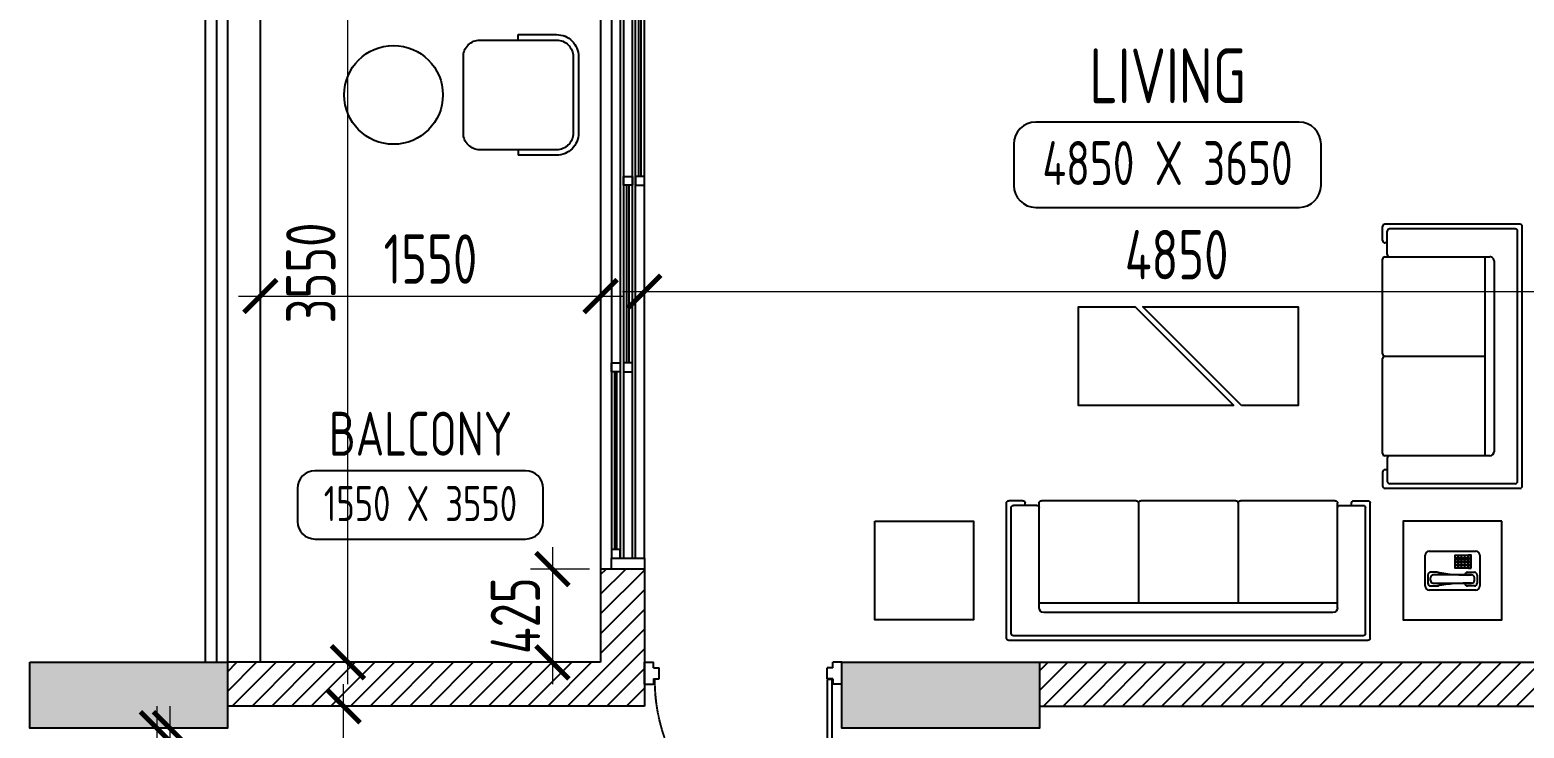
# Model space of a CAD drawing. Header units: millimetres. Extents: x -31859 to 58212, y -66440 to 17102.
# Drawn here: x -24042 to -17233, y 2850 to 6033 of the extents above; entities that cross this region are included whole.
import ezdxf
from ezdxf.enums import TextEntityAlignment as Align

# ---------------------------------------------------------------- set-up
doc = ezdxf.new("R2010")
doc.units = ezdxf.units.MM
doc.header["$LTSCALE"] = 10
doc.header["$PDMODE"] = 35
doc.header["$PDSIZE"] = 500
doc.linetypes.add('DASHED', pattern=[19.05, 12.7, -6.35])
for name, color, linetype in [('07--DIM-1', 1, 'Continuous'), ('A--BLOCKWALL-1', 9, 'Continuous'), ('A--BLOCKWALL-3', 3, 'Continuous'), ('A--DOWN', 34, 'Continuous'), ('A--FURNITURE-0', 253, 'Continuous'), ('A--GLAZING-0', 181, 'Continuous'), ('A--HANDRAIL-1', 9, 'Continuous'), ('A--HATCH-1', 8, 'Continuous'), ('A--SPACENUMBER', 2, 'Continuous'), ('A--SPACENUMBER-1', 8, 'Continuous'), ('A--SPACEREF', 3, 'Continuous'), ('A--Stucture', 9, 'Continuous'), ('A--TILING-1', 8, 'Continuous'), ('Typical floor Column Centre line$0$X-3rd Floor Column$0$A--COL250', 250, 'Continuous'), ('Typical floor Column Centre line$0$X-3rd Floor Column$0$A--CONCRETE-4', 4, 'Continuous')]:
    doc.layers.add(name, color=color, linetype=linetype)
doc.styles.add('ISO', font='isocp2.shx', dxfattribs={"width": 0.8})
doc.dimstyles.new('A-DIM-100', dxfattribs={"dimscale": 100, "dimtxt": 2.25, "dimasz": 1.5, "dimexe": 1, "dimexo": 0.5, "dimgap": 0, "dimtad": 0, "dimdec": 0, "dimzin": 12, "dimdsep": 46, "dimtxsty": 'ISO', "dimblk": 'ARCHTICK', "dimcen": 1, "dimdle": 1, "dimclrd": 8, "dimclre": 8, "dimclrt": 256, "dimadec": 0, "dimazin": 3, "dimtfac": 1, "dimtdec": 0, "dimtmove": 1, "dimatfit": 2, "dimfxl": 1, "dimtvp": 0.75, "dimtolj": 1, "dimtzin": 12, "dimlwd": 18, "dimlwe": 18, "dimarcsym": 0})

# ---------------------------------------------------------------- blocks, each defined once
blk = doc.blocks.new('SPACE')
at = {"layer": 'A--SPACENUMBER-1'}
blk.add_lwpolyline([(-600, 0), (600, 0, 0.41421356), (700, 100), (700, 288.5, 0.41421356), (600, 388.5), (-600, 388.5, 0.41421356), (-700, 288.5), (-700, 100, 0.41421356), (-600, 0, -0.05251446)], format="xyb", dxfattribs=at)
at = {"layer": 'A--SPACENUMBER', "style": 'ISO', "width": 0.8, "flags": 4}
blk.add_attdef('01', text='', height=250, dxfattribs=at).set_placement((0.455, 202.41), align=Align.MIDDLE)
at = {"layer": 'A--SPACEREF', "style": 'ISO', "width": 0.8, "flags": 4}
blk.add_attdef('S', text='', height=300, dxfattribs=at).set_placement((1.35, 474.975), align=Align.CENTER)
blk = doc.blocks.new('A$C383732B3')
for p, q in [((275, 250), (275, 275)), ((275, -250), (275, -275))]:
    blk.add_line(p, q)
blk.add_lwpolyline([(275, 275), (100, 275, 0.414214), (0, 175), (0, -175, 0.414214), (100, -275), (275, -275)], format="xyb")
blk.add_lwpolyline([(100, -250), (450, -250, 0.414214), (525, -175), (525, 175, 0.414214), (450, 250), (100, 250, 0.414214), (25, 175), (25, -175, 0.414214)], format="xyb", close=True)
blk = doc.blocks.new('A$C59C96D1E')
at = {"linetype": 'Continuous'}
for p, q in [((-2.74, 0), (2.74, 0)), ((-3.49, -9.09), (-3.49, -0.75)), ((-2.75, -0.99), (-2.75, -2.2)), ((-2.26, -1.48), (-2.26, -8.35)), ((-0.79, -0.49), (-2.25, -0.49)), ((-1.76, -0.98), (-1.28, -0.98)), ((-0.78, -8.35), (-0.78, -1.48)), ((-0.29, -2.2), (-0.29, -0.99)), ((3.49, -0.75), (3.49, -9.09)), ((-2.75, -8.84), (-2.75, -7.63)), ((-0.29, -7.63), (-0.29, -8.84)), ((2.74, -9.84), (-2.74, -9.84)), ((-0.79, -9.34), (-2.25, -9.34)), ((-1.76, -8.85), (-1.28, -8.85))]:
    blk.add_line(p, q, dxfattribs=at)
for points in [[(0.45, -5.87), (0.45, -5.37), (0.95, -5.37), (0.95, -5.87)], [(0.45, -6.47), (0.45, -5.97), (0.95, -5.97), (0.95, -6.47)], [(0.45, -7.06), (0.45, -6.56), (0.95, -6.56), (0.95, -7.06)], [(0.45, -7.66), (0.45, -7.16), (0.95, -7.16), (0.95, -7.66)], [(0.45, -8.26), (0.95, -8.26), (0.95, -7.76), (0.45, -7.76)], [(1.05, -5.87), (1.05, -5.37), (1.55, -5.37), (1.55, -5.87)], [(1.05, -6.47), (1.05, -5.97), (1.55, -5.97), (1.55, -6.47)], [(1.05, -7.06), (1.05, -6.56), (1.55, -6.56), (1.55, -7.06)], [(1.05, -7.66), (1.05, -7.16), (1.55, -7.16), (1.55, -7.66)], [(1.05, -8.26), (1.55, -8.26), (1.55, -7.76), (1.05, -7.76)], [(1.64, -5.87), (1.64, -5.37), (2.14, -5.37), (2.14, -5.87)], [(1.64, -6.47), (1.64, -5.97), (2.14, -5.97), (2.14, -6.47)], [(1.64, -7.06), (1.64, -6.56), (2.14, -6.56), (2.14, -7.06)], [(1.64, -7.66), (1.64, -7.16), (2.14, -7.16), (2.14, -7.66)], [(1.64, -8.26), (2.14, -8.26), (2.14, -7.76), (1.64, -7.76)], [(2.24, -5.87), (2.24, -5.37), (2.74, -5.37), (2.74, -5.87)], [(2.24, -6.47), (2.24, -5.97), (2.74, -5.97), (2.74, -6.47)], [(2.24, -7.06), (2.24, -6.56), (2.74, -6.56), (2.74, -7.06)], [(2.24, -7.66), (2.24, -7.16), (2.74, -7.16), (2.74, -7.66)], [(2.24, -8.26), (2.74, -8.26), (2.74, -7.76), (2.24, -7.76)]]:
    blk.add_lwpolyline(points, close=True)
for centre, radius, start, end in [((-2.74, -0.75), 0.75, 90, 180), ((2.74, -0.75), 0.75, 0, 90), ((-2.25, -0.99), 0.5, 90, 180), ((-2.25, -2.2), 0.5, 180, 270), ((-1.76, -1.48), 0.5, 90, 180), ((-1.28, -1.48), 0.5, 0, 90), ((-0.79, -0.99), 0.5, 0, 90), ((-0.79, -2.2), 0.5, 270, 0), ((-2.25, -7.63), 0.5, 90, 180), ((-0.79, -7.63), 0.5, 0, 90), ((-2.74, -9.09), 0.75, 180, 270), ((-2.25, -8.84), 0.5, 180, 270), ((-1.76, -8.35), 0.5, 180, 270), ((-1.28, -8.35), 0.5, 270, 0), ((-0.79, -8.84), 0.5, 270, 0), ((2.74, -9.09), 0.75, 270, 0)]:
    blk.add_arc(centre, radius, start, end, dxfattribs=at)
for centre, start, end in [((-30.22, -7.51), 358.28, 10.8919), ((27.18, -7.51), 169.1081, 181.72)]:
    blk.add_arc(centre, 27.97, start, end)
blk = doc.blocks.new('A$C6B576318')
at = {"layer": 'A--FURNITURE-0'}
for p, q in [((-975, 12.5), (-975, 736.3)), ((-887.5, 748.8), (-962.5, 748.8)), ((-812.5, 723.8), (-937.5, 723.8)), ((-875, 723.8), (-875, 736.3)), ((-800, 711.3), (-800, 736.3)), ((-787.5, 748.8), (-279.2, 748.8)), ((-266.7, 736.3), (-266.7, 200)), ((-254.2, 748.8), (254.2, 748.8)), ((266.7, 736.3), (266.7, 200)), ((279.2, 748.8), (787.5, 748.8)), ((800, 711.3), (800, 736.3)), ((812.5, 723.8), (937.5, 723.8)), ((875, 723.8), (875, 736.3)), ((887.5, 748.8), (962.5, 748.8)), ((975, 12.5), (975, 736.3)), ((-950, 37.5), (-950, 711.3)), ((-800, 175), (-800, 711.3)), ((800, 175), (800, 711.3)), ((950, 37.5), (950, 711.3)), ((-800, 200), (800, 200)), ((-775, 150), (775, 150)), ((-962.5, 0), (962.5, 0)), ((-937.5, 25), (937.5, 25))]:
    blk.add_line(p, q, dxfattribs=at)
for centre, radius, start, end in [((-962.5, 736.3), 12.5, 90, 180), ((-937.5, 711.3), 12.5, 90, 180), ((-887.5, 736.3), 12.5, 0, 90), ((-812.5, 711.3), 12.5, 0, 90), ((-787.5, 736.3), 12.5, 90, 180), ((-279.2, 736.3), 12.5, 0, 90), ((-254.2, 736.3), 12.5, 90, 180), ((254.2, 736.3), 12.5, 0, 90), ((279.2, 736.3), 12.5, 90, 180), ((787.5, 736.3), 12.5, 0, 90), ((812.5, 711.3), 12.5, 90, 180), ((887.5, 736.3), 12.5, 90, 180), ((937.5, 711.3), 12.5, 0, 90), ((962.5, 736.3), 12.5, 0, 90), ((-775, 175), 25, 180, 270), ((775, 175), 25, 270, 0), ((-962.5, 12.5), 12.5, 180, 270), ((-937.5, 37.5), 12.5, 180, 270), ((937.5, 37.5), 12.5, 270, 0), ((962.5, 12.5), 12.5, 270, 0)]:
    blk.add_arc(centre, radius, start, end, dxfattribs=at)
blk = doc.blocks.new('A$C64853205')
at = {"layer": 'A--FURNITURE-0'}
for p, q in [((-708.3, 12.5), (-708.3, 736.3)), ((-620.8, 748.8), (-695.8, 748.8)), ((-545.8, 723.8), (-670.8, 723.8)), ((-608.3, 723.8), (-608.3, 736.3)), ((-533.3, 711.3), (-533.3, 736.3)), ((-520.8, 748.8), (-12.5, 748.8)), ((0, 736.3), (0, 200)), ((12.5, 748.8), (520.8, 748.8)), ((533.3, 736.3), (533.3, 175)), ((545.8, 723.8), (670.8, 723.8)), ((608.3, 723.8), (608.3, 736.3)), ((620.8, 748.8), (695.8, 748.8)), ((708.3, 12.5), (708.3, 736.3)), ((-683.3, 37.5), (-683.3, 711.3)), ((-533.3, 175), (-533.3, 711.3)), ((683.3, 37.5), (683.3, 711.3)), ((-533.3, 200), (533.3, 200)), ((-508.3, 150), (508.3, 150)), ((-695.8, 0), (695.8, 0)), ((-670.8, 25), (670.8, 25))]:
    blk.add_line(p, q, dxfattribs=at)
for centre, radius, start, end in [((-695.8, 736.3), 12.5, 90, 180), ((-670.8, 711.3), 12.5, 90, 180), ((-620.8, 736.3), 12.5, 0, 90), ((-545.8, 711.3), 12.5, 0, 90), ((-520.8, 736.3), 12.5, 90, 180), ((-12.5, 736.3), 12.5, 0, 90), ((12.5, 736.3), 12.5, 90, 180), ((520.8, 736.3), 12.5, 0, 90), ((545.8, 711.3), 12.5, 90, 180), ((620.8, 736.3), 12.5, 90, 180), ((670.8, 711.3), 12.5, 0, 90), ((695.8, 736.3), 12.5, 0, 90), ((-508.3, 175), 25, 180, 270), ((508.3, 175), 25, 270, 0), ((-695.8, 12.5), 12.5, 180, 270), ((-670.8, 37.5), 12.5, 180, 270), ((670.8, 37.5), 12.5, 270, 0), ((695.8, 12.5), 12.5, 270, 0)]:
    blk.add_arc(centre, radius, start, end, dxfattribs=at)
blk = doc.blocks.new('A$C34D21E7E')
at = {"layer": 'A--DOWN'}
for p, q in [((-150, 2450), (-150, -150)), ((-110, 2450), (-110, -150)), ((-95, 2450), (-95, -150)), ((-55, -150), (-55, 2450)), ((-40, -150), (-40, 2450)), ((0, -150), (0, 2450))]:
    blk.add_line(p, q, dxfattribs=at)
for points in [[(-150, 2450), (0, 2450), (0, 2500), (-150, 2500)], [(-40, 2450), (0, 2450), (0, 2410), (-40, 2410)], [(-95, 1590), (-55, 1590), (-55, 1550), (-95, 1550)], [(-40, 1550), (0, 1550), (0, 1590), (-40, 1590)], [(-150, 740), (-110, 740), (-110, 700), (-150, 700)], [(-95, 700), (-55, 700), (-55, 740), (-95, 740)], [(-150, -150), (-110, -150), (-110, -110), (-150, -110)], [(-150, -150), (0, -150), (0, -200), (-150, -200)]]:
    blk.add_lwpolyline(points, close=True, dxfattribs=at)
at = {"layer": 'A--GLAZING-0'}
for p, q in [((-25, 1590), (-25, 2410)), ((-15, 1590), (-15, 2410)), ((-80, 740), (-80, 1550)), ((-70, 740), (-70, 1550)), ((-135, -110), (-135, 700)), ((-125, -110), (-125, 700))]:
    blk.add_line(p, q, dxfattribs=at)
blk = doc.blocks.new('A$C1CBF2325')
at = {"layer": 'A--DOWN'}
for p, q in [((100, 0), (0, 0)), ((0, 0), (0, -42)), ((100, 0), (100, -42)), ((25, -42), (0, -42)), ((25, -42), (25, -67)), ((75, -67), (25, -67)), ((75, -42), (75, -67)), ((75, -42), (100, -42)), ((78.8, -46.2), (78.8, -67)), ((78.8, -46.2), (886, -46.2)), ((78.8, -67), (886, -67)), ((886, -67), (886, -46.2)), ((25, -858), (0, -858)), ((0, -900), (0, -858)), ((75, -833), (25, -833)), ((25, -858), (25, -833)), ((75, -858), (75, -833)), ((75, -858), (100, -858)), ((100, -900), (100, -858)), ((100, -900), (0, -900))]:
    blk.add_line(p, q, dxfattribs=at)
at = {"layer": 'A--DOWN', "color": 8, "linetype": 'DASHED', "ltscale": 0.005}
blk.add_arc((78.8, -46.2), 807.5, 269.73187, 358.52905, dxfattribs=at)
blk = doc.blocks.new('_ArchTick')
at = {"color": 0, "const_width": 0.15}
blk.add_lwpolyline([(-0.5, -0.5), (0.5, 0.5)], dxfattribs=at)
blk = doc.blocks.new('*D62')
at = {"layer": '07--DIM-1', "color": 8, "lineweight": 18}
for p, q in [((-21241.6, 4700), (-21241.6, 4939.7)), ((-16391.6, 4700), (-16391.6, 4939.7)), ((-16291.6, 4839.7), (-21341.6, 4839.7))]:
    blk.add_line(p, q, dxfattribs=at)
at = {"layer": 'Defpoints', "color": 0}
for p in [(-21241.6, 4839.7), (-21241.6, 4650), (-16391.6, 4650)]:
    blk.add_point(p, dxfattribs=at)
at = {"layer": '07--DIM-1', "color": 8, "lineweight": 18, "xscale": 150, "yscale": 150, "zscale": 150, "rotation": 180}
blk.add_blockref('_ArchTick', (-21241.6, 4839.7), dxfattribs=at)
at = {"layer": '07--DIM-1', "color": 8, "lineweight": 18, "xscale": 150, "yscale": 150, "zscale": 150}
blk.add_blockref('_ArchTick', (-16391.6, 4839.7), dxfattribs=at)
at = {"layer": '07--DIM-1', "insert": (-18816.6, 5008.5), "char_height": 225, "attachment_point": 5, "style": 'ISO'}
blk.add_mtext('\\A1;4850', dxfattribs=at)
blk = doc.blocks.new('*D78')
at = {"layer": '07--DIM-1', "color": 8, "lineweight": 18}
for p, q in [((-23463.4, 2950), (-23463.4, 250)), ((-23891.6, 2850), (-23363.4, 2850)), ((-23791.6, 350), (-23363.4, 350))]:
    blk.add_line(p, q, dxfattribs=at)
at = {"layer": 'Defpoints', "color": 0}
for p in [(-23941.6, 2850), (-23841.6, 350), (-23463.4, 350)]:
    blk.add_point(p, dxfattribs=at)
at = {"layer": '07--DIM-1', "color": 8, "lineweight": 18, "xscale": 150, "yscale": 150, "zscale": 150}
for p, rotation in [((-23463.4, 2850), 90), ((-23463.4, 350), 270)]:
    blk.add_blockref('_ArchTick', p, dxfattribs=dict(at, rotation=rotation))
at = {"layer": '07--DIM-1', "insert": (-23632.2, 1600), "char_height": 225, "attachment_point": 5, "rotation": 90, "style": 'ISO'}
blk.add_mtext('\\A1;2500', dxfattribs=at)
blk = doc.blocks.new('*D85')
at = {"layer": '07--DIM-1', "color": 8, "lineweight": 18}
for p, q in [((-22991.6, 5073.7), (-22991.6, 4719.9)), ((-21441.6, 5073.7), (-21441.6, 4719.9)), ((-23091.6, 4819.9), (-21341.6, 4819.9))]:
    blk.add_line(p, q, dxfattribs=at)
at = {"layer": 'Defpoints', "color": 0}
for p in [(-22991.6, 5123.7), (-21441.6, 5123.7), (-21441.6, 4819.9)]:
    blk.add_point(p, dxfattribs=at)
at = {"layer": '07--DIM-1', "color": 8, "lineweight": 18, "xscale": 150, "yscale": 150, "zscale": 150, "rotation": 180}
blk.add_blockref('_ArchTick', (-22991.6, 4819.9), dxfattribs=at)
at = {"layer": '07--DIM-1', "color": 8, "lineweight": 18, "xscale": 150, "yscale": 150, "zscale": 150}
blk.add_blockref('_ArchTick', (-21441.6, 4819.9), dxfattribs=at)
at = {"layer": '07--DIM-1', "insert": (-22216.6, 4988.6), "char_height": 225, "attachment_point": 5, "style": 'ISO'}
blk.add_mtext('\\A1;1550', dxfattribs=at)
blk = doc.blocks.new('*D86')
at = {"layer": '07--DIM-1', "color": 8, "lineweight": 18}
for p, q in [((-22592.8, 3050), (-22592.8, 6800)), ((-22941.6, 6700), (-22492.8, 6700)), ((-22941.6, 3150), (-22492.8, 3150))]:
    blk.add_line(p, q, dxfattribs=at)
at = {"layer": 'Defpoints', "color": 0}
for p in [(-22991.6, 6700), (-22592.8, 6700), (-22991.6, 3150)]:
    blk.add_point(p, dxfattribs=at)
at = {"layer": '07--DIM-1', "color": 8, "lineweight": 18, "xscale": 150, "yscale": 150, "zscale": 150}
for p, rotation in [((-22592.8, 6700), 90), ((-22592.8, 3150), 270)]:
    blk.add_blockref('_ArchTick', p, dxfattribs=dict(at, rotation=rotation))
at = {"layer": '07--DIM-1', "insert": (-22761.5, 4925), "char_height": 225, "attachment_point": 5, "rotation": 90, "style": 'ISO'}
blk.add_mtext('\\A1;3550', dxfattribs=at)
blk = doc.blocks.new('*D42')
at = {"layer": '07--DIM-1', "color": 8, "lineweight": 18}
for p, q in [((-23403.7, 2950), (-23403.7, 2300)), ((-23791.6, 2850), (-23303.7, 2850)), ((-23791.6, 2400), (-23303.7, 2400))]:
    blk.add_line(p, q, dxfattribs=at)
at = {"layer": 'Defpoints', "color": 0}
for p in [(-23841.6, 2850), (-23841.6, 2400), (-23403.7, 2400)]:
    blk.add_point(p, dxfattribs=at)
at = {"layer": '07--DIM-1', "color": 8, "lineweight": 18, "xscale": 150, "yscale": 150, "zscale": 150}
for p, rotation in [((-23403.7, 2850), 90), ((-23403.7, 2400), 270)]:
    blk.add_blockref('_ArchTick', p, dxfattribs=dict(at, rotation=rotation))
at = {"layer": '07--DIM-1', "insert": (-23614.6, 2625), "char_height": 225, "attachment_point": 5, "rotation": 90, "style": 'ISO'}
blk.add_mtext('\\A1;eq', dxfattribs=at)
blk = doc.blocks.new('*D44')
at = {"layer": '07--DIM-1', "color": 8, "lineweight": 18}
for p, q in [((-21660.7, 3675), (-21660.7, 3050)), ((-21491.6, 3575), (-21760.7, 3575)), ((-21491.6, 3150), (-21760.7, 3150))]:
    blk.add_line(p, q, dxfattribs=at)
at = {"layer": 'Defpoints', "color": 0}
for p in [(-21441.6, 3575), (-21660.7, 3150), (-21441.6, 3150)]:
    blk.add_point(p, dxfattribs=at)
at = {"layer": '07--DIM-1', "color": 8, "lineweight": 18, "xscale": 150, "yscale": 150, "zscale": 150}
for p, rotation in [((-21660.7, 3575), 90), ((-21660.7, 3150), 270)]:
    blk.add_blockref('_ArchTick', p, dxfattribs=dict(at, rotation=rotation))
at = {"layer": '07--DIM-1', "insert": (-21829.4, 3362.5), "char_height": 225, "attachment_point": 5, "rotation": 90, "style": 'ISO'}
blk.add_mtext('\\A1;425', dxfattribs=at)
blk = doc.blocks.new('*D219')
at = {"layer": '07--DIM-1', "color": 8, "lineweight": 18}
for p, q in [((-22612.1, 250), (-22612.1, 3050)), ((-23091.6, 2950), (-22512.1, 2950)), ((-23191.6, 350), (-22512.1, 350))]:
    blk.add_line(p, q, dxfattribs=at)
at = {"layer": 'Defpoints', "color": 0}
for p in [(-23141.6, 2950), (-22612.1, 2950), (-23241.6, 350)]:
    blk.add_point(p, dxfattribs=at)
at = {"layer": '07--DIM-1', "color": 8, "lineweight": 18, "xscale": 150, "yscale": 150, "zscale": 150}
for p, rotation in [((-22612.1, 2950), 90), ((-22612.1, 350), 270)]:
    blk.add_blockref('_ArchTick', p, dxfattribs=dict(at, rotation=rotation))
at = {"layer": '07--DIM-1', "insert": (-22780.9, 1650), "char_height": 225, "attachment_point": 5, "rotation": 90, "style": 'ISO'}
blk.add_mtext('\\A1;2600', dxfattribs=at)

msp = doc.modelspace()

# ---------------------------------------------------------------- hatches: boundary and pattern name
at = {"layer": 'A--HATCH-1'}
h = msp.add_hatch(dxfattribs=at)
h.set_pattern_fill('ANSI31', color=256, scale=20, style=0)
h.set_pattern_definition([(45, (-11341.59, 0), (-44.90128, 44.90128), [])])
h.paths.add_polyline_path([(-23141.6, 3150), (-23141.6, 2950), (-21241.6, 2950), (-21241.6, 3575), (-21441.6, 3575), (-21441.6, 3150)])
h = msp.add_hatch(dxfattribs=at)
h.set_pattern_fill('ANSI31', color=256, scale=20, style=0)
h.set_pattern_definition([(45, (-11341.59, 57100), (-44.90128, 44.90128), [])])
h.paths.add_polyline_path([(-19441.6, 2950), (-16191.6, 2950), (-16191.6, 3150), (-19441.6, 3150)])
at = {"layer": 'Typical floor Column Centre line$0$X-3rd Floor Column$0$A--COL250'}
h = msp.add_hatch(color=256, dxfattribs=at)
h.dxf.hatch_style = 1
h.paths.add_polyline_path([(-24041.6, 3150), (-23141.6, 3150), (-23141.6, 2850), (-24041.6, 2850)])
h = msp.add_hatch(color=256, dxfattribs=at)
h.dxf.hatch_style = 1
h.paths.add_polyline_path([(-20341.6, 3150), (-19441.6, 3150), (-19441.6, 2850), (-20341.6, 2850)])

# ---------------------------------------------------------------- linework, layer by layer
at = {"layer": 'A--BLOCKWALL-1'}
msp.add_line((-22991.6, 6700), (-22991.6, 3150), dxfattribs=at)
at = {"layer": 'A--BLOCKWALL-3'}
for p, q in [((-21441.6, 3575), (-21441.6, 3150)), ((-21241.6, 3575), (-21441.6, 3575)), ((-21241.6, 3575), (-21241.6, 2950)), ((-21441.6, 3150), (-23141.6, 3150)), ((-23141.6, 3150), (-23141.6, 2950)), ((-19441.6, 3150), (-19441.6, 2950)), ((-19441.6, 3150), (-16191.6, 3150)), ((-21241.6, 2950), (-23141.6, 2950)), ((-19441.6, 2950), (-16191.6, 2950))]:
    msp.add_line(p, q, dxfattribs=at)
at = {"layer": 'A--FURNITURE-0', "elevation": 0}
for points in [[(-18556.3, 4320.3), (-19263.6, 4320.3), (-19263.6, 4770.3), (-19006.3, 4770.3)], [(-18520.9, 4320.3), (-18970.9, 4770.3), (-18263.6, 4770.3), (-18263.6, 4320.3)], [(-20192.3, 3793.2), (-19742.3, 3793.2), (-19742.3, 3343.2), (-20192.3, 3343.2)], [(-17334.8, 3793.2), (-17784.8, 3793.2), (-17784.8, 3343.2), (-17334.8, 3343.2)]]:
    msp.add_lwpolyline(points, close=True, dxfattribs=at)
at = {"layer": 'A--FURNITURE-0'}
msp.add_circle((-22384.8, 5736.9), 225, dxfattribs=at)
at = {"layer": 'A--HANDRAIL-1', "color": 1}
for p, q in [((-23191.6, 6700), (-23191.6, 3150)), ((-23141.6, 6700), (-23141.6, 3150))]:
    msp.add_line(p, q, dxfattribs=at)
at = {"layer": 'A--Stucture', "linetype": 'Continuous', "ltscale": 0.5}
msp.add_line((-23241.6, 3150), (-23241.6, 6700), dxfattribs=at)
at = {"layer": 'A--TILING-1'}
msp.add_line((-21441.6, 6275), (-21441.6, 3575), dxfattribs=at)
at = {"layer": 'Typical floor Column Centre line$0$X-3rd Floor Column$0$A--CONCRETE-4'}
for points in [[(-24041.6, 3150), (-23141.6, 3150), (-23141.6, 2850), (-24041.6, 2850)], [(-20341.6, 3150), (-19441.6, 3150), (-19441.6, 2850), (-20341.6, 2850)]]:
    msp.add_lwpolyline(points, close=True, dxfattribs=at)

# ---------------------------------------------------------------- block references
at = {"layer": 'A--DOWN'}
msp.add_blockref('A$C34D21E7E', (-21241.6, 3775), dxfattribs=at)
at = {"layer": 'A--DOWN', "extrusion": (0, 0, -1), "xscale": -1, "zscale": -1, "rotation": 90}
msp.add_blockref('A$C1CBF2325', (20341.6, 3150), dxfattribs=at)
at = {"layer": 'A--FURNITURE-0', "xscale": -1}
msp.add_blockref('A$C383732B3', (-21541.6, 5736.9), dxfattribs=at)
at = {"layer": 'A--FURNITURE-0', "extrusion": (0, 0, -1), "xscale": -0.85, "yscale": 0.85, "zscale": -0.85, "rotation": 270}
msp.add_blockref('A$C64853205', (17241.6, 4545.3), dxfattribs=at)
at = {"layer": 'A--FURNITURE-0', "extrusion": (0, 0, -1), "xscale": 0.8500000000058208, "yscale": 0.85, "zscale": -0.85}
msp.add_blockref('A$C6B576318', (18763.6, 3250), dxfattribs=at)
at = {"layer": 'A--FURNITURE-0', "xscale": 25.4168361120719, "yscale": 25.4168361120719, "zscale": 25.4168361120719, "rotation": 90}
msp.add_blockref('A$C59C96D1E', (-17684.8, 3568.2), dxfattribs=at)
at = {"layer": 'A--SPACEREF'}
ref = msp.add_blockref('SPACE', (-18858.8, 5224.1), dxfattribs=at)
ref.add_attrib('01', '4850 X 3650', dxfattribs={"layer": 'A--SPACENUMBER', "height": 200, "style": 'ISO', "width": 0.8, "flags": 4}).set_placement((-18858.1, 5426.5), align=Align.MIDDLE)
ref.add_attrib('S', 'LIVING', dxfattribs={"height": 250, "style": 'ISO', "width": 0.8, "flags": 4}).set_placement((-18857.2, 5699.1), align=Align.CENTER)
ref = msp.add_blockref('SPACE', (-22262.8, 3712.2), dxfattribs=dict(at, xscale=0.8000000000029104, yscale=0.8, zscale=0.8))
ref.add_attrib('01', '1550 X 3550', dxfattribs={"layer": 'A--SPACENUMBER', "height": 160, "style": 'ISO', "width": 0.8, "flags": 4}).set_placement((-22262.2, 3874.1), align=Align.MIDDLE)
ref.add_attrib('S', 'BALCONY', dxfattribs={"height": 200, "style": 'ISO', "width": 0.8, "flags": 4}).set_placement((-22261.5, 4092.2), align=Align.CENTER)

# ---------------------------------------------------------------- dimensions: what is measured, and where the dimension line sits
at = {"layer": '07--DIM-1'}
for p1, p2, distance, picture, middle in [((-22991.6, 3150), (-22991.6, 6700), -398.8, '*D86', (-22761.5, 4925)), ((-21441.6, 3575), (-21441.6, 3150), -219.1, '*D44', (-21829.4, 3362.5))]:
    dim = msp.add_aligned_dim(p1=p1, p2=p2, distance=distance, dimstyle='A-DIM-100', dxfattribs=at)
    dim.commit()
    dim.dimension.update_dxf_attribs({"geometry": picture, "text_midpoint": middle})
dim = msp.add_linear_dim(base=(-21441.6, 4819.9), p1=(-22991.6, 5123.7), p2=(-21441.6, 5123.7), dimstyle='A-DIM-100', dxfattribs=at)
dim.commit()
dim.dimension.update_dxf_attribs({"geometry": '*D85', "text_midpoint": (-22216.6, 4988.6)})
for base, p1, p2, angle, picture, middle in [((-21241.6, 4839.7), (-16391.6, 4650), (-21241.6, 4650), 180, '*D62', (-18816.6, 5008.5)), ((-22612.1, 2950), (-23241.6, 350), (-23141.6, 2950), 90, '*D219', (-22780.9, 1650)), ((-23463.4, 350), (-23941.6, 2850), (-23841.6, 350), 90, '*D78', (-23632.2, 1600))]:
    dim = msp.add_linear_dim(base=base, p1=p1, p2=p2, angle=angle, dimstyle='A-DIM-100', dxfattribs=at)
    dim.commit()
    dim.dimension.update_dxf_attribs({"geometry": picture, "text_midpoint": middle})
dim = msp.add_linear_dim(base=(-23403.7, 2400), p1=(-23841.6, 2850), p2=(-23841.6, 2400), angle=90, text='eq', dimstyle='A-DIM-100', dxfattribs=at)
dim.commit()
dim.dimension.update_dxf_attribs({"geometry": '*D42', "text_midpoint": (-23614.6, 2625)})

doc.saveas('drawing.dxf')
